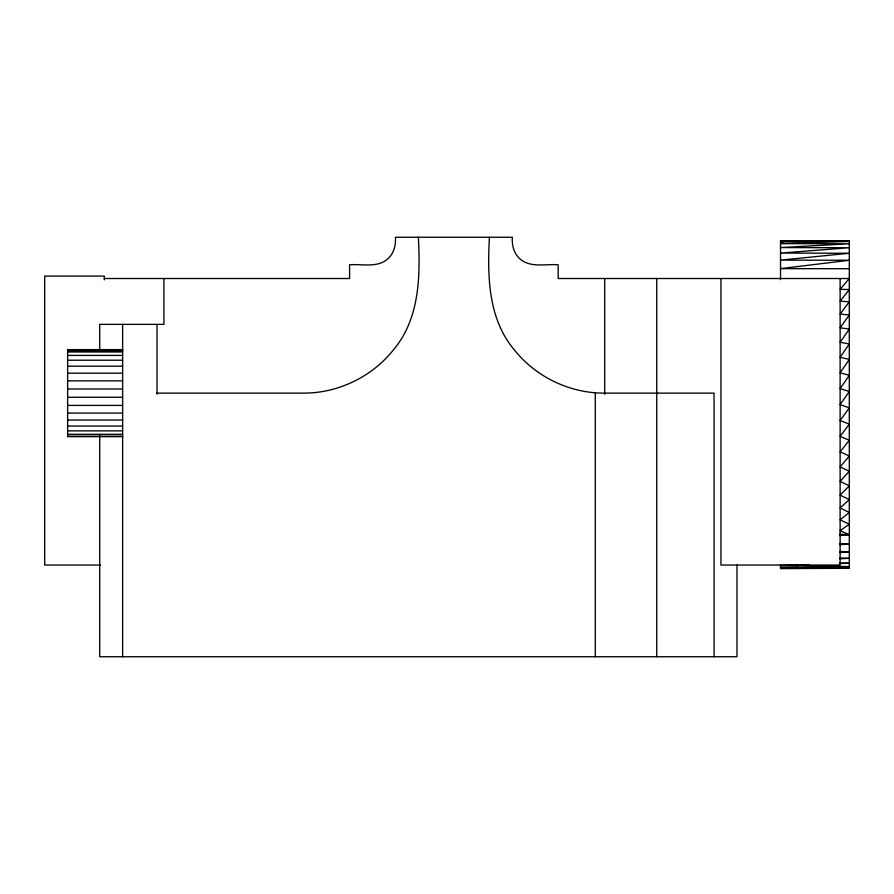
<?xml version="1.0" encoding="UTF-8"?>
<svg xmlns="http://www.w3.org/2000/svg" width="894" height="894" viewBox="0 0 894 894"><rect width="100%" height="100%" fill="white"/><g stroke="black" fill="none" stroke-linecap="round" stroke-linejoin="round"><path stroke-width="1.34" d="M839.667 535.562L849.3 534.746L840.125 530.667L849.3 524.186L840.125 519.872L849.3 512.43L840.125 507.982L849.3 499.601L840.125 495.108L849.3 485.833L840.125 481.374L849.3 471.261L840.125 466.914L849.3 456.018L840.125 451.861L849.3 440.273L840.125 436.35L849.3 424.158L840.125 420.549L849.3 407.865L840.125 404.591L849.3 391.527L840.125 388.633L849.3 375.335L840.125 372.832L849.3 359.422L840.125 357.321L849.3 343.955L840.125 342.268L849.3 329.093L840.125 327.807L849.3 314.99L840.125 314.073L849.3 301.77L840.125 301.2L849.3 289.567L840.125 289.31L849.3 278.515L558.18 278.515L558.18 264.758C545.251 263.797 529.416 268.356 519.045 258.042C513.614 252.577 511.826 244.755 512.329 237.256L395.427 237.256C395.919 244.755 394.131 252.566 388.711 258.042C378.341 268.356 362.506 263.797 349.576 264.758L349.576 278.515L104.296 278.515M839.667 544.725L849.3 544.021L839.667 543.53M839.667 552.492L849.3 551.911L839.667 551.509M839.667 558.784L849.3 558.325L839.667 558.012M809.416 564.572L780.529 565.544L849.3 566.539L780.529 567.835L849.3 568.249L780.529 568.483L780.529 564.807M839.667 563.544L849.3 563.22L839.667 562.996M780.529 568.483L849.3 568.327L849.3 240.698L780.529 241.346L849.3 241.425L780.529 243.649L849.3 243.783L780.529 247.571L849.3 247.739L780.529 253.08L849.3 253.248L780.529 260.132L849.3 260.266L780.529 268.636L849.3 268.714M798.409 567.288L780.529 567.466L831.42 568.103M824.547 241.637L780.529 241.715L783.278 241.816M780.529 279.621L780.529 240.698L849.3 240.698M122.634 349.621L67.62 349.621L67.62 436.641L122.634 436.641M67.62 350.023L122.634 350.023M67.62 350.806L122.634 350.806M67.62 351.968L122.634 351.968M67.62 355.41L122.634 355.41M67.62 360.215L122.634 360.215M67.62 366.205L122.634 366.205M67.62 373.178L122.634 373.178M67.62 380.855L122.634 380.855M67.62 388.991L122.634 388.991M157.02 393.125L303.725 393.125C338.122 393.159 371.915 376.888 393.338 349.979C419.778 318.8 420.392 275.866 418.347 237.256M67.62 397.271L122.634 397.271M67.62 405.407L122.634 405.407M67.62 413.084L122.634 413.084M67.62 420.057L122.634 420.057M67.62 426.047L122.634 426.047M67.62 430.852L122.634 430.852M67.62 434.294L122.634 434.294M67.62 436.238L122.634 436.238M100.564 565.053L44.7 565.053L44.7 276.078L104.296 276.078L104.296 279.889M780.529 240.698L836.918 241.425M834.169 568.137L849.3 568.327M839.667 534.176L849.3 534.746M840.125 278.515L840.125 565.053L720.933 565.053L720.933 278.515M736.98 565.053L736.98 656.744L99.715 656.744L99.715 435.669M714.049 656.744L714.049 393.125L604.02 393.125C569.623 393.159 535.841 376.888 514.408 349.979C487.979 318.8 487.364 275.866 489.409 237.256M656.744 278.515L656.744 656.744M604.724 278.515L604.724 394.355M595.27 392.634L595.27 656.744M163.904 278.515L163.904 324.366L99.715 324.366L99.715 349.498M157.02 324.366L157.02 394.187M122.634 324.366L122.634 656.744"/></g></svg>
